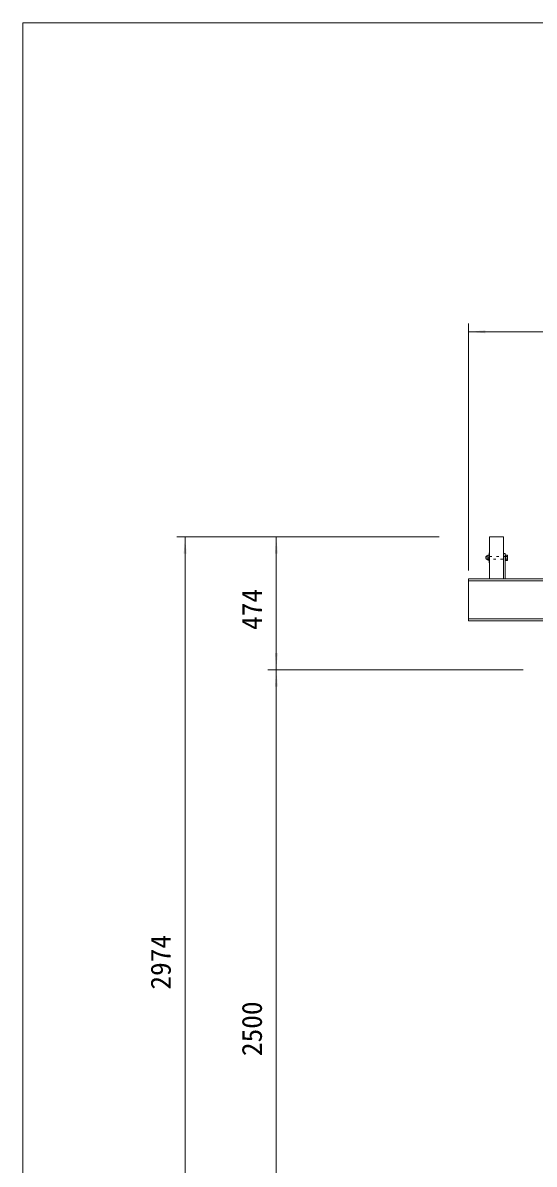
# Model space of a CAD drawing. Units: millimetres, scale not verified. Extents: x -11700 to 11700, y -8360 to 8374.
# Drawn here: x -11700 to -9878, y 4073 to 8140 of the extents above; entities that cross this region are included whole.
import ezdxf
from ezdxf.enums import TextEntityAlignment as Align

# ---------------------------------------------------------------- set-up
doc = ezdxf.new("R2010")
doc.units = ezdxf.units.MM
doc.header["$LTSCALE"] = 60
doc.linetypes.add('USER5', pattern=[0.416565, 0.138855, -0.27771])
doc.layers.add('0-1_IMPORTED', color=30, linetype='Continuous', lineweight=18)
doc.styles.add('ＭＳ ゴシック', font='')
doc.styles.get('ＭＳ ゴシック').set_extended_font_data('MS Gothic')

msp = doc.modelspace()

# ---------------------------------------------------------------- linework, layer by layer
at = {"layer": '0-1_IMPORTED', "color": 1}
for p, q in [((-10111.96, 6189.23), (-10111.96, 7069.5)), ((-10111.96, 7039.5), (-1111.96, 7039.5)), ((-10216.96, 6309.23), (-11151.75, 6309.23)), ((-11121.75, 6309.23), (-11121.75, 3335.23)), ((-10216.96, 6309.23), (-10826.75, 6309.23)), ((-10796.75, 5835.23), (-10796.75, 6309.23)), ((-9916.96, 5835.23), (-10826.75, 5835.23)), ((-9916.96, 5835.23), (-10826.75, 5835.23)), ((-10796.75, 3335.23), (-10796.75, 5835.23))]:
    msp.add_line(p, q, dxfattribs=at)
at = {"layer": '0-1_IMPORTED'}
for p, q in [((-10043.46, 6241.38), (-10043.46, 6227.08)), ((-10042.75, 6234.23), (-10039.18, 6234.23)), ((-9973.57, 6238.85), (-9979.36, 6238.85)), ((-9979.36, 6229.61), (-9973.57, 6229.61)), ((-10111.96, 6152.23), (-5611.96, 6152.23)), ((-10111.96, 6016.23), (-5611.96, 6016.23))]:
    msp.add_line(p, q, dxfattribs=at)
for points in [[(-11700, 8140.5), (11700, 8140.5), (11700, -8359.5), (-11700, -8359.5)], [(-10036.96, 6309.23), (-9986.96, 6309.23), (-9986.96, 6159.23), (-10036.96, 6159.23)], [(-10043.46, 6243.23), (-10038.46, 6243.23), (-10038.46, 6225.23), (-10043.46, 6225.23)], [(-10036.96, 6251.73), (-10038.46, 6251.73), (-10038.46, 6216.73), (-10036.96, 6216.73)], [(-9986.96, 6249.23), (-9980.96, 6249.23), (-9980.96, 6159.23), (-9986.96, 6159.23)], [(-9980.96, 6243.23), (-9979.36, 6243.23), (-9979.36, 6225.23), (-9980.96, 6225.23)], [(-9979.36, 6243.47), (-9973.57, 6243.47), (-9972.85, 6242.23), (-9972.85, 6226.23), (-9973.57, 6224.99), (-9979.36, 6224.99)], [(-10111.96, 6159.23), (-5611.96, 6159.23), (-5611.96, 6009.23), (-10111.96, 6009.23)]]:
    msp.add_lwpolyline(points, close=True, dxfattribs=at)
at = {"layer": '0-1_IMPORTED', "linetype": 'USER5'}
msp.add_lwpolyline([(-9979.36, 6239.23), (-10048.06, 6239.23), (-10049.36, 6237.93), (-10049.36, 6230.53), (-10048.06, 6229.23), (-9979.36, 6229.23)], dxfattribs=at)
at = {"layer": '0-1_IMPORTED'}
for start, end in [(90, 180), (180, 270)]:
    msp.add_arc((-10043.46, 6234.23), 7.15, start, end, dxfattribs=at)
at = {"layer": '0-1_IMPORTED', "color": 1}
for points in [[(-10111.96, 7039.5), (-10051.97, 7044.75), (-10051.97, 7034.25)], [(-11121.75, 6309.23), (-11116.51, 6249.24), (-11127, 6249.24)], [(-10796.75, 6309.23), (-10791.51, 6249.24), (-10802, 6249.24)], [(-10796.75, 5835.23), (-10802, 5895.23), (-10791.51, 5895.23)], [(-10796.75, 5835.23), (-10791.51, 5775.24), (-10802, 5775.24)]]:
    msp.add_solid(points, dxfattribs=at)

# ---------------------------------------------------------------- texts
at = {"layer": '0-1_IMPORTED', "color": 7, "style": 'ＭＳ ゴシック'}
for s, p in [('474', (-10826.53, 5976.98)), ('2974', (-11151.53, 4695.23)), ('2500', (-10826.53, 4458.23))]:
    msp.add_text(s, height=71.65, rotation=90, dxfattribs=at).set_placement(p, align=Align.BOTTOM_LEFT)

doc.saveas('drawing.dxf')
